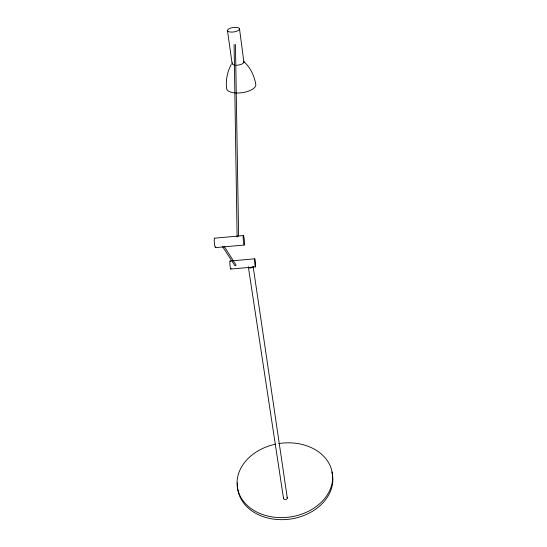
<?xml version="1.0" encoding="UTF-8"?>
<svg xmlns="http://www.w3.org/2000/svg" width="547" height="547" viewBox="0 0 547 547"><rect width="100%" height="100%" fill="white"/><g stroke="black" fill="none" stroke-linecap="round" stroke-linejoin="round"><path stroke-width="0.82" d="M231.265 64.505C227.415 71.678 225.569 80.012 226.602 88.129A14.755 6.188 -8.1 0 0 243.032 92.539A14.755 6.188 -8.1 0 0 255.346 83.274M236.017 265.514L234.895 265.63L222.397 246.341M214.54 238.191L243.374 235.566M215.525 247.613L244.304 245.022M230.034 261.008L254.711 258.827M230.848 269.035L255.49 266.881M224.079 246.198L235.962 264.871M255.497 82.727C253.774 74.679 249.938 66.932 243.688 61.442A5.949 2.366 -8.1 0 1 242.123 63.937A5.949 2.366 -8.1 0 1 236.386 65.216M248.338 266.799L283.496 498.283M253.117 266.321L287.291 497.975M227.449 30.427L232.085 63.39M239.538 29.005A6.099 2.243 -8.1 0 1 230.424 32.061A6.099 2.243 -8.1 0 1 230.519 28.123A6.099 2.243 -8.1 0 1 239.538 29.005L243.887 62.037M235.456 44.533L238.622 236.181M234.095 44.423L237.111 236.96M278.69 443.596A47.992 37.141 -8.3 0 1 329.342 491.254A47.992 37.141 -8.3 0 1 248.126 506.214A47.992 37.141 -8.3 0 1 275.736 444.137M287.004 497.244A1.908 1.504 -8.5 0 1 285.705 499.609A1.908 1.504 -8.5 0 1 283.551 497.893M331.831 471.979A47.883 37.141 -8.3 0 1 288.754 519.26A47.883 37.141 -8.3 0 1 237.535 482.987M253.035 266.697A2.407 1.395 -8.5 0 1 250.724 267.968A2.407 1.395 -8.5 0 1 248.413 267.155M234.964 65.141A5.949 2.366 -8.1 0 1 232.311 62.748M231.019 268.269A4.055 0.499 84.9 0 1 230.355 267.941A4.055 0.499 84.9 0 1 229.829 262.772A4.055 0.499 84.9 0 1 230.314 261.336M215.764 246.779A4.745 0.65 84.6 0 1 214.479 243.9A4.745 0.65 84.6 0 1 214.718 238.253M254.581 260.331A4.061 0.383 85 0 0 255.394 266.854A4.061 0.383 85 0 0 255.333 261.384A4.061 0.383 85 0 0 254.581 260.331M243.176 237.241A4.766 0.499 84.8 0 0 244.167 244.967A4.766 0.499 84.8 0 0 244.16 238.683A4.766 0.499 84.8 0 0 243.176 237.241"/></g></svg>
